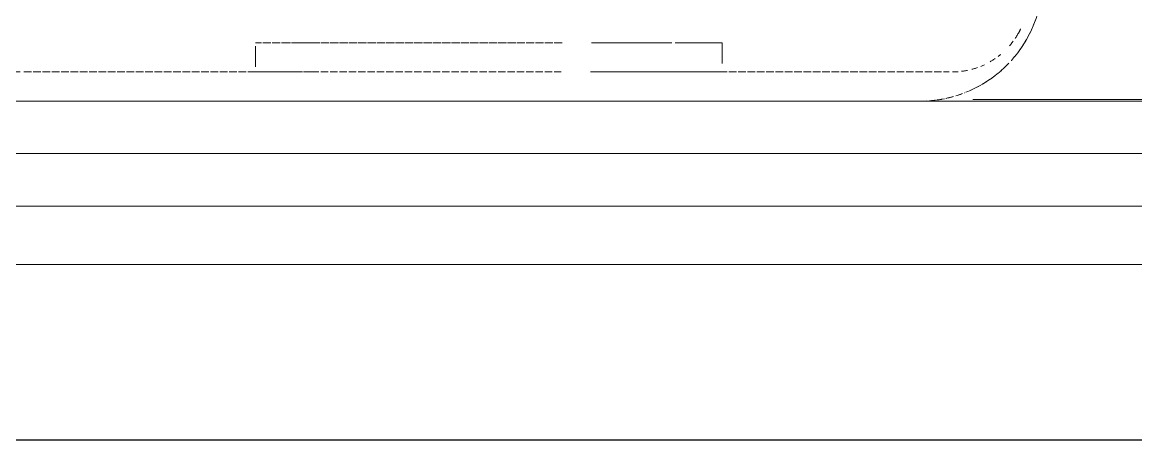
# Model space of a CAD drawing. Header units: millimetres. Extents: x -10915 to 60194, y -32941 to 46712.
# Drawn here: x 7948.1 to 8139, y 8727.6 to 8799.1 of the extents above; entities that cross this region are included whole.
import ezdxf

# ---------------------------------------------------------------- set-up
doc = ezdxf.new("R2010")
doc.units = ezdxf.units.MM
doc.linetypes.add('200_ШТРИХ_ш1п0_6_', pattern=[1.6, 1, -0.6])
for name, color, linetype, lineweight in [('Перекрытие штриховка', 7, 'Continuous', 18), ('Сантехника', 7, 'Continuous', 18), ('Стены несущие', 7, 'Continuous', 30), ('Стены отделка', 7, 'Continuous', 30), ('Стены штриховка', 7, 'Continuous', 9)]:
    doc.layers.add(name, color=color, linetype=linetype, lineweight=lineweight)

# ---------------------------------------------------------------- blocks, each defined once
blk = doc.blocks.new('Reece_Tap_Wolfen_Drinking-Fountain - 10 L_Stainless Steel-V82-План полов 2-го этажа')
at = {"layer": 'Сантехника', "color": 253, "linetype": '200_ШТРИХ_ш1п0_6_', "true_color": 0xa3a3a3}
for p, q in [((149.9944931562146, 138.9700217153755), (149.9944931562146, 100.0000000000122)), ((145.0000000000278, 100.0000000000104), (148.5283706325054, 100.0000000000106)), ((149.9944931562289, 100.0000000000107), (149.9944931562289, 92.74187883875182)), ((149.9944931562282, 100.0000000000108), (149.9944931562282, 77.46549816915486)), ((149.9944931562289, 92.74187883875182), (149.9944931562289, 90.37066781213757)), ((149.9944931562282, 77.46549816915497), (149.9944931562282, 90.37066781213757)), ((149.9944931562282, 72.40192378861911), (149.9944931562282, 20.00000000000039)), ((149.9944931562282, 29.62933218787383), (149.9944931562282, 72.40192378861921)), ((149.9944931562283, 29.62933218787389), (149.9944931562283, 20.00000000000043)), ((149.1421356237599, 20.00000000000033), (145.559008559166, 20.00000000000009)), ((149.9944931562146, 20.00000000000346), (149.9944931562146, -19.99999999999456))]:
    blk.add_line(p, q, dxfattribs=at)
at = {"layer": 'Сантехника', "color": 251, "linetype": '200_ШТРИХ_ш1п0_6_', "true_color": 0x666666}
for p, q in [((149.9944931562146, 77.46549816915672), (149.9944931562146, 138.9700217153755)), ((149.9944931562146, -72.53450183084325), (149.9944931562146, 72.4019237886211))]:
    blk.add_line(p, q, dxfattribs=at)
at = {"layer": 'Сантехника', "color": 7, "linetype": '200_ШТРИХ_ш1п0_6_', "true_color": 0xfdfdfd}
for p, q in [((145.000000000031, 98.71688561956617), (145.000000000031, 100.0000000000102)), ((145.0000000000317, 77.598076211326), (145.0000000000303, 100.0000000000102)), ((145.0000000000308, 90.37066781213707), (145.0000000000308, 100.0000000000102)), ((145.0000000000316, 77.59807621132602), (145.0000000000301, 100.0000000000102)), ((145.0000000000307, 94.9957733886075), (145.0000000000307, 100.0000000000102)), ((145.0000000000314, 77.59807621132602), (145.00000000003, 100.0000000000102)), ((145.0000000000305, 90.37066781213711), (145.0000000000305, 100.0000000000102)), ((145.0000000000313, 77.59807621132605), (145.0000000000298, 100.0000000000102)), ((145.0000000000303, 90.37066781213711), (145.0000000000303, 100.0000000000102)), ((145.0000000000311, 77.59807621132606), (145.0000000000296, 100.0000000000102)), ((145.0000000000302, 97.02083925777026), (145.0000000000302, 100.0000000000103)), ((145.0000000000309, 77.59807621132609), (145.0000000000294, 100.0000000000102)), ((145.00000000003, 90.37066781213719), (145.00000000003, 100.0000000000103)), ((145.0000000000308, 77.59807621132609), (145.0000000000293, 100.0000000000102)), ((145.0000000000298, 97.02083925777032), (145.0000000000298, 100.0000000000103)), ((145.0000000000306, 77.59807621132613), (145.0000000000291, 100.0000000000103)), ((145.0000000000296, 98.71688561956631), (145.0000000000296, 100.0000000000103)), ((145.0000000000304, 77.59807621132613), (145.000000000029, 100.0000000000103)), ((148.5283706325075, 100.0000000000104), (145.0000000000303, 100.0000000000102)), ((145.0000000000301, 100.0000000000102), (148.5283706325073, 100.0000000000104)), ((145.00000000003, 100.0000000000102), (148.5283706325071, 100.0000000000104)), ((145.0000000000298, 100.0000000000102), (148.528370632507, 100.0000000000104)), ((145.0000000000296, 100.0000000000102), (148.5283706325069, 100.0000000000104)), ((145.0000000000294, 100.0000000000102), (148.5283706325067, 100.0000000000104)), ((145.0000000000293, 100.0000000000102), (148.5283706325066, 100.0000000000104)), ((145.0000000000291, 100.0000000000103), (148.5283706325065, 100.0000000000105)), ((149.9944931562146, 100.0000000000122), (149.9944931562146, 77.46549816915677)), ((149.9944931562301, 100.0000000000105), (149.9944931562301, 77.46549816915457)), ((149.9944931562308, 100.0000000000105), (149.9944931562308, 98.71688561956645)), ((149.9944931562306, 100.0000000000105), (149.9944931562306, 90.37066781213733)), ((149.9944931562299, 100.0000000000105), (149.9944931562299, 77.46549816915459)), ((149.9944931562305, 100.0000000000105), (149.9944931562305, 90.37066781213738)), ((149.9944931562298, 100.0000000000105), (149.9944931562298, 77.46549816915461)), ((149.9944931562304, 100.0000000000105), (149.9944931562304, 90.37066781213737)), ((149.9944931562297, 100.0000000000105), (149.9944931562297, 77.46549816915463)), ((149.9944931562303, 100.0000000000105), (149.9944931562303, 90.37066781213738)), ((149.9944931562296, 100.0000000000105), (149.9944931562296, 77.46549816915464)), ((149.9944931562301, 100.0000000000106), (149.9944931562301, 90.37066781213741)), ((149.9944931562295, 100.0000000000105), (149.9944931562295, 77.46549816915466)), ((149.99449315623, 100.0000000000105), (149.99449315623, 90.37066781213743)), ((149.9944931562293, 100.0000000000106), (149.9944931562293, 77.46549816915467)), ((149.9944931562299, 100.0000000000106), (149.9944931562299, 90.37066781213746)), ((149.9944931562292, 100.0000000000106), (149.9944931562292, 77.46549816915471)), ((145.000000000031, 90.37066781213704), (145.000000000031, 98.71688561956617)), ((145.0000000000296, 92.74187883875145), (145.0000000000296, 98.71688561956631)), ((149.9944931562308, 98.71688561956645), (149.9944931562308, 97.02083925777046)), ((145.0000000000302, 94.99577338860755), (145.0000000000302, 97.02083925777026)), ((145.0000000000298, 90.37066781213719), (145.0000000000298, 97.02083925777032)), ((149.9944931562308, 97.02083925777046), (149.9944931562308, 94.99577338860776)), ((145.0000000000307, 90.37066781213711), (145.0000000000307, 94.9957733886075)), ((145.0000000000302, 92.74187883875139), (145.0000000000302, 94.99577338860755)), ((149.9944931562308, 94.99577338860776), (149.9944931562308, 92.74187883875162)), ((145.0000000000302, 90.37066781213714), (145.0000000000302, 92.74187883875139)), ((145.0000000000296, 90.37066781213719), (145.0000000000296, 92.74187883875145)), ((149.9944931562308, 92.74187883875162), (149.9944931562308, 90.37066781213737)), ((145.0000000000308, 90.37066781213704), (145.0000000000317, 77.59807621132614)), ((145.0000000000307, 90.37066781213707), (145.0000000000315, 77.59807621132619)), ((145.0000000000305, 90.37066781213711), (145.0000000000313, 77.59807621132622)), ((145.0000000000303, 90.37066781213711), (145.0000000000312, 77.59807621132622)), ((145.0000000000302, 90.37066781213711), (145.000000000031, 77.59807621132622)), ((145.00000000003, 90.37066781213714), (145.0000000000309, 77.59807621132624)), ((145.0000000000298, 90.37066781213719), (145.0000000000307, 77.59807621132629)), ((145.0000000000297, 90.37066781213719), (145.0000000000305, 77.59807621132629)), ((145.0000000000295, 90.37066781213719), (145.0000000000304, 77.59807621132629)), ((149.99449315623, 77.46549816915471), (149.99449315623, 90.3706678121373)), ((149.9944931562299, 77.46549816915473), (149.9944931562299, 90.37066781213733)), ((149.9944931562298, 77.46549816915478), (149.9944931562298, 90.37066781213738)), ((149.9944931562297, 77.46549816915476), (149.9944931562297, 90.37066781213737)), ((149.9944931562295, 77.46549816915478), (149.9944931562295, 90.37066781213738)), ((149.9944931562294, 77.46549816915481), (149.9944931562294, 90.37066781213741)), ((149.9944931562293, 77.46549816915483), (149.9944931562293, 90.37066781213743)), ((149.9944931562291, 77.46549816915484), (149.9944931562291, 90.37066781213746)), ((145.000000000032, 72.61381528541851), (145.0000000000348, 29.62933218787326)), ((145.0000000000356, 19.99999999999985), (145.0000000000321, 72.61381528541835)), ((145.0000000000318, 72.61381528541854), (145.0000000000347, 29.62933218787327)), ((145.0000000000354, 19.99999999999987), (145.0000000000319, 72.61381528541837)), ((145.0000000000317, 72.61381528541855), (145.0000000000345, 29.62933218787329)), ((145.0000000000352, 19.99999999999989), (145.0000000000317, 72.61381528541837)), ((145.0000000000315, 72.61381528541857), (145.0000000000343, 29.62933218787331)), ((145.000000000035, 19.9999999999999), (145.0000000000316, 72.6138152854184)), ((145.0000000000313, 72.61381528541858), (145.0000000000342, 29.62933218787332)), ((145.0000000000349, 19.99999999999992), (145.0000000000314, 72.61381528541843)), ((145.0000000000312, 72.6138152854186), (145.000000000034, 29.62933218787334)), ((145.0000000000347, 19.99999999999994), (145.0000000000312, 72.61381528541844)), ((145.000000000031, 72.61381528541862), (145.0000000000338, 29.62933218787336)), ((145.0000000000345, 19.99999999999995), (145.0000000000311, 72.61381528541844)), ((145.0000000000308, 72.61381528541864), (145.0000000000337, 29.62933218787337)), ((145.0000000000344, 19.99999999999997), (145.0000000000309, 72.61381528541848)), ((145.0000000000307, 72.61381528541864), (145.0000000000335, 29.62933218787339)), ((145.0000000000342, 19.99999999999999), (145.0000000000308, 72.6138152854185)), ((149.9944931562146, 72.40192378862112), (149.9944931562146, 20.00000000000346)), ((149.9944931562301, 72.40192378861883), (149.9944931562301, 20.00000000000014)), ((149.99449315623, 29.62933218787359), (149.99449315623, 72.40192378861896)), ((149.9944931562299, 72.40192378861886), (149.9944931562299, 20.00000000000017)), ((149.9944931562299, 29.62933218787359), (149.9944931562299, 72.40192378861897)), ((149.9944931562298, 72.40192378861886), (149.9944931562298, 20.00000000000017)), ((149.9944931562298, 29.62933218787363), (149.9944931562298, 72.40192378861903)), ((149.9944931562297, 72.40192378861889), (149.9944931562297, 20.00000000000021)), ((149.9944931562297, 29.62933218787363), (149.9944931562297, 72.401923788619)), ((149.9944931562296, 72.4019237886189), (149.9944931562296, 20.00000000000021)), ((149.9944931562295, 29.62933218787366), (149.9944931562295, 72.40192378861903)), ((149.9944931562295, 72.40192378861892), (149.9944931562295, 20.00000000000024)), ((149.9944931562294, 29.62933218787366), (149.9944931562294, 72.40192378861906)), ((149.9944931562293, 72.40192378861893), (149.9944931562293, 20.00000000000024)), ((149.9944931562293, 29.62933218787369), (149.9944931562293, 72.40192378861907)), ((149.9944931562292, 72.40192378861896), (149.9944931562292, 20.00000000000024)), ((149.9944931562291, 29.62933218787369), (149.9944931562291, 72.40192378861909)), ((145.000000000035, 19.99999999999985), (145.000000000035, 29.62933218787326)), ((145.0000000000348, 27.25812116125889), (145.0000000000348, 29.62933218787327)), ((145.0000000000347, 27.25812116125891), (145.0000000000347, 29.62933218787329)), ((145.0000000000345, 22.97916074223991), (145.0000000000345, 29.62933218787331)), ((145.0000000000343, 19.99999999999992), (145.0000000000343, 29.62933218787332)), ((145.0000000000342, 27.25812116125896), (145.0000000000342, 29.62933218787334)), ((145.000000000034, 19.99999999999994), (145.000000000034, 29.62933218787336)), ((145.0000000000338, 25.00422661140274), (145.0000000000338, 29.62933218787337)), ((145.0000000000337, 19.99999999999997), (145.0000000000337, 29.62933218787339)), ((149.9944931562302, 29.62933218787359), (149.9944931562302, 20.00000000000014)), ((149.99449315623, 29.62933218787366), (149.99449315623, 20.00000000000018)), ((149.9944931562299, 29.6293321878737), (149.9944931562299, 20.00000000000019)), ((149.9944931562298, 29.62933218787369), (149.9944931562298, 27.25812116125929)), ((149.9944931562297, 29.62933218787374), (149.9944931562297, 21.28311438044427)), ((149.9944931562295, 29.62933218787373), (149.9944931562295, 20.00000000000027)), ((149.9944931562294, 29.62933218787377), (149.9944931562294, 20.00000000000028)), ((149.9944931562293, 29.62933218787376), (149.9944931562293, 27.25812116125937)), ((145.0000000000348, 19.99999999999987), (145.0000000000348, 27.25812116125889)), ((145.0000000000347, 25.00422661140267), (145.0000000000347, 27.25812116125891)), ((145.0000000000342, 25.00422661140272), (145.0000000000342, 27.25812116125896)), ((149.9944931562298, 27.25812116125929), (149.9944931562298, 20.0000000000002)), ((149.9944931562293, 27.25812116125937), (149.9944931562293, 20.00000000000029)), ((145.0000000000347, 21.28311438044387), (145.0000000000347, 25.00422661140267)), ((145.0000000000342, 22.97916074223994), (145.0000000000342, 25.00422661140272)), ((145.0000000000338, 19.99999999999995), (145.0000000000338, 25.00422661140274)), ((145.0000000000345, 19.9999999999999), (145.0000000000345, 22.97916074223991)), ((145.0000000000342, 19.99999999999994), (145.0000000000342, 22.97916074223994)), ((145.0000000000347, 19.99999999999989), (145.0000000000347, 21.28311438044387)), ((149.9944931562297, 21.28311438044427), (149.9944931562297, 20.00000000000026)), ((145.5590085591608, 19.99999999999986), (149.1421356237603, 20.00000000000009)), ((149.1421356237602, 20.00000000000011), (145.5590085591607, 19.99999999999987)), ((149.1421356237601, 20.00000000000013), (145.5590085591605, 19.99999999999989)), ((149.14213562376, 20.00000000000015), (145.5590085591604, 19.99999999999991)), ((149.1421356237598, 20.00000000000016), (145.5590085591602, 19.99999999999993)), ((149.1421356237597, 20.00000000000018), (145.55900855916, 19.99999999999994)), ((149.1421356237595, 20.00000000000019), (145.5590085591599, 19.99999999999995)), ((149.1421356237594, 20.0000000000002), (145.5590085591597, 19.99999999999996))]:
    blk.add_line(p, q, dxfattribs=at)
at = {"layer": 'Сантехника', "color": 7, "linetype": '200_ШТРИХ_ш1п0_6_', "true_color": 0xfcfcfc}
for p, q in [((145.0000000000295, 92.74187883875148), (145.0000000000295, 100.0000000000103)), ((145.0000000000303, 77.59807621132614), (145.0000000000288, 100.0000000000103)), ((145.000000000029, 100.0000000000103), (148.5283706325064, 100.0000000000105)), ((149.9944931562298, 100.0000000000106), (149.9944931562298, 97.02083925777058)), ((149.9944931562291, 100.0000000000106), (149.9944931562291, 77.46549816915471)), ((149.9944931562298, 97.02083925777058), (149.9944931562298, 92.74187883875172)), ((145.0000000000295, 90.37066781213721), (145.0000000000295, 92.74187883875148)), ((149.9944931562298, 92.74187883875172), (149.9944931562298, 90.37066781213746)), ((145.0000000000294, 90.37066781213721), (145.0000000000302, 77.59807621132632)), ((149.994493156229, 77.46549816915484), (149.994493156229, 90.37066781213746)), ((145.0000000000305, 72.61381528541867), (145.0000000000333, 29.62933218787341)), ((145.000000000034, 20), (145.0000000000306, 72.6138152854185)), ((149.9944931562291, 72.40192378861897), (149.9944931562291, 20.00000000000028)), ((149.994493156229, 29.62933218787373), (149.994493156229, 72.4019237886191)), ((145.0000000000335, 19.99999999999999), (145.0000000000335, 29.62933218787341)), ((149.9944931562292, 29.6293321878738), (149.9944931562292, 27.2581211612594)), ((149.9944931562292, 27.2581211612594), (149.9944931562292, 22.97916074224033)), ((149.9944931562292, 22.97916074224033), (149.9944931562292, 20.00000000000029)), ((149.1421356237593, 20.00000000000021), (145.5590085591596, 19.99999999999998))]:
    blk.add_line(p, q, dxfattribs=at)
at = {"layer": 'Сантехника', "color": 7, "linetype": '200_ШТРИХ_ш1п0_6_', "true_color": 0xfafafa}
for p, q in [((145.0000000000293, 90.37066781213724), (145.0000000000293, 100.0000000000104)), ((145.0000000000301, 77.59807621132617), (145.0000000000286, 100.0000000000103)), ((145.0000000000288, 100.0000000000103), (148.5283706325062, 100.0000000000105)), ((149.9944931562297, 100.0000000000106), (149.9944931562297, 92.74187883875173)), ((149.994493156229, 100.0000000000106), (149.994493156229, 77.46549816915473)), ((149.9944931562297, 92.74187883875173), (149.9944931562297, 90.37066781213747)), ((145.0000000000292, 90.37066781213724), (145.00000000003, 77.59807621132636)), ((149.9944931562289, 77.46549816915486), (149.9944931562289, 90.37066781213747)), ((145.0000000000304, 72.6138152854187), (145.0000000000332, 29.62933218787342)), ((145.0000000000339, 20.00000000000002), (145.0000000000304, 72.61381528541853)), ((149.994493156229, 72.40192378861899), (149.994493156229, 20.00000000000028)), ((149.9944931562289, 29.62933218787373), (149.9944931562289, 72.40192378861911)), ((145.0000000000333, 25.0042266114028), (145.0000000000333, 29.62933218787342)), ((149.9944931562291, 29.62933218787379), (149.9944931562291, 27.25812116125939)), ((149.9944931562291, 27.25812116125939), (149.9944931562291, 21.28311438044429)), ((145.0000000000333, 22.97916074224002), (145.0000000000333, 25.0042266114028)), ((145.0000000000333, 21.28311438044399), (145.0000000000333, 22.97916074224002)), ((145.0000000000333, 20), (145.0000000000333, 21.28311438044399)), ((149.9944931562291, 21.28311438044429), (149.9944931562291, 20.00000000000029)), ((149.1421356237592, 20.00000000000023), (145.5590085591594, 19.99999999999999))]:
    blk.add_line(p, q, dxfattribs=at)
at = {"layer": 'Сантехника', "color": 7, "linetype": '200_ШТРИХ_ш1п0_6_', "true_color": 0xf7f7f7}
for p, q in [((145.0000000000292, 98.71688561956637), (145.0000000000292, 100.0000000000104)), ((145.0000000000299, 77.5980762113262), (145.0000000000285, 100.0000000000104)), ((145.0000000000286, 100.0000000000103), (148.5283706325061, 100.0000000000105)), ((149.9944931562295, 100.0000000000106), (149.9944931562295, 90.3706678121375)), ((149.9944931562289, 100.0000000000107), (149.9944931562289, 77.46549816915476)), ((145.0000000000292, 92.74187883875153), (145.0000000000292, 98.71688561956637)), ((145.0000000000292, 90.37066781213724), (145.0000000000292, 92.74187883875153)), ((145.000000000029, 90.37066781213724), (145.0000000000299, 77.59807621132636)), ((149.9944931562288, 77.4654981691549), (149.9944931562288, 90.3706678121375)), ((145.0000000000302, 72.61381528541871), (145.000000000033, 29.62933218787344)), ((145.0000000000337, 20.00000000000004), (145.0000000000302, 72.61381528541855)), ((149.9944931562289, 72.40192378861903), (149.9944931562289, 20.00000000000031)), ((149.9944931562288, 29.62933218787376), (149.9944931562288, 72.40192378861914)), ((145.0000000000332, 27.25812116125906), (145.0000000000332, 29.62933218787344)), ((149.9944931562289, 29.62933218787384), (149.9944931562289, 20.00000000000037)), ((145.0000000000332, 25.00422661140281), (145.0000000000332, 27.25812116125906)), ((145.0000000000332, 22.97916074224003), (145.0000000000332, 25.00422661140281)), ((145.0000000000332, 21.28311438044401), (145.0000000000332, 22.97916074224003)), ((145.0000000000332, 20.00000000000002), (145.0000000000332, 21.28311438044401)), ((149.142135623759, 20.00000000000025), (145.5590085591593, 20.00000000000001))]:
    blk.add_line(p, q, dxfattribs=at)
at = {"layer": 'Сантехника', "color": 7, "linetype": '200_ШТРИХ_ш1п0_6_', "true_color": 0xf2f2f2}
for p, q in [((145.000000000029, 94.99577338860767), (145.000000000029, 100.0000000000104)), ((145.0000000000298, 77.5980762113262), (145.0000000000283, 100.0000000000104)), ((145.0000000000285, 100.0000000000104), (148.528370632506, 100.0000000000106)), ((149.9944931562294, 100.0000000000107), (149.9944931562294, 94.99577338860794)), ((149.9944931562287, 100.0000000000107), (149.9944931562287, 77.46549816915478)), ((145.000000000029, 90.37066781213724), (145.000000000029, 94.99577338860767)), ((149.9944931562294, 94.99577338860794), (149.9944931562294, 90.37066781213751)), ((145.0000000000288, 90.37066781213724), (145.0000000000297, 77.59807621132636)), ((149.9944931562287, 77.46549816915491), (149.9944931562287, 90.37066781213751)), ((145.00000000003, 72.61381528541871), (145.0000000000328, 29.62933218787346)), ((145.0000000000336, 20.00000000000006), (145.0000000000301, 72.61381528541855)), ((149.9944931562287, 72.40192378861903), (149.9944931562287, 20.00000000000031)), ((149.9944931562287, 29.62933218787376), (149.9944931562287, 72.40192378861916)), ((145.000000000033, 27.25812116125908), (145.000000000033, 29.62933218787346)), ((149.9944931562288, 29.62933218787382), (149.9944931562288, 27.25812116125944)), ((145.000000000033, 25.00422661140283), (145.000000000033, 27.25812116125908)), ((149.9944931562288, 27.25812116125944), (149.9944931562288, 25.00422661140318)), ((145.000000000033, 22.97916074224005), (145.000000000033, 25.00422661140283)), ((149.9944931562288, 25.00422661140318), (149.9944931562288, 21.28311438044436)), ((145.000000000033, 20.00000000000004), (145.000000000033, 22.97916074224005)), ((149.9944931562288, 21.28311438044436), (149.9944931562288, 20.00000000000037)), ((149.1421356237603, 20.00000000000026), (145.5590085591666, 20.00000000000002))]:
    blk.add_line(p, q, dxfattribs=at)
at = {"layer": 'Сантехника', "color": 254, "linetype": '200_ШТРИХ_ш1п0_6_', "true_color": 0xeaeaea}
for p, q in [((145.0000000000288, 90.37066781213728), (145.0000000000288, 100.0000000000104)), ((145.0000000000296, 77.59807621132622), (145.0000000000281, 100.0000000000104)), ((145.0000000000283, 100.0000000000104), (148.5283706325058, 100.0000000000106)), ((149.9944931562293, 100.0000000000107), (149.9944931562293, 92.7418788387518)), ((149.9944931562286, 100.0000000000107), (149.9944931562286, 77.4654981691548)), ((149.9944931562293, 92.7418788387518), (149.9944931562293, 90.37066781213751)), ((145.0000000000287, 90.37066781213728), (145.0000000000295, 77.59807621132639)), ((149.9944931562285, 77.46549816915491), (149.9944931562285, 90.37066781213751)), ((145.0000000000298, 72.61381528541874), (145.0000000000327, 29.62933218787347)), ((145.0000000000334, 20.00000000000007), (145.0000000000299, 72.61381528541857)), ((149.9944931562286, 72.40192378861906), (149.9944931562286, 20.00000000000034)), ((149.9944931562285, 29.6293321878738), (149.9944931562285, 72.40192378861917)), ((145.0000000000328, 20.00000000000006), (145.0000000000328, 29.62933218787347)), ((149.9944931562287, 29.62933218787387), (149.9944931562287, 20.00000000000037)), ((149.1421356237602, 20.00000000000028), (145.5590085591664, 20.00000000000005))]:
    blk.add_line(p, q, dxfattribs=at)
at = {"layer": 'Сантехника', "color": 254, "linetype": '200_ШТРИХ_ш1п0_6_', "true_color": 0xdddddd}
for p, q in [((145.0000000000287, 94.99577338860772), (145.0000000000287, 100.0000000000104)), ((145.0000000000294, 77.59807621132623), (145.000000000028, 100.0000000000104)), ((145.0000000000281, 100.0000000000104), (148.5283706325057, 100.0000000000106)), ((149.9944931562292, 100.0000000000107), (149.9944931562292, 90.37066781213755)), ((149.9944931562285, 100.0000000000107), (149.9944931562285, 77.46549816915478)), ((145.0000000000287, 90.37066781213731), (145.0000000000287, 94.99577338860772)), ((145.0000000000285, 90.37066781213731), (145.0000000000294, 77.59807621132641)), ((149.9944931562284, 77.46549816915494), (149.9944931562284, 90.37066781213755)), ((145.0000000000297, 72.61381528541877), (145.0000000000325, 29.62933218787349)), ((145.0000000000332, 20.00000000000009), (145.0000000000298, 72.6138152854186)), ((149.9944931562285, 72.40192378861904), (149.9944931562285, 20.00000000000036)), ((149.9944931562284, 29.6293321878738), (149.9944931562284, 72.40192378861919)), ((145.0000000000327, 22.97916074224008), (145.0000000000327, 29.62933218787349)), ((149.9944931562285, 29.62933218787386), (149.9944931562285, 21.28311438044437)), ((145.0000000000327, 20.00000000000007), (145.0000000000327, 22.97916074224008)), ((149.9944931562285, 21.28311438044437), (149.9944931562285, 20.00000000000038)), ((149.1421356237601, 20.00000000000029), (145.5590085591663, 20.00000000000006))]:
    blk.add_line(p, q, dxfattribs=at)
at = {"layer": 'Сантехника', "color": 9, "linetype": '200_ШТРИХ_ш1п0_6_', "true_color": 0xc7c7c7}
for p, q in [((145.0000000000285, 98.71688561956644), (145.0000000000285, 100.0000000000104)), ((145.0000000000293, 77.59807621132627), (145.0000000000278, 100.0000000000104)), ((145.000000000028, 100.0000000000104), (148.5283706325055, 100.0000000000106)), ((149.9944931562291, 100.0000000000107), (149.9944931562291, 90.37066781213757)), ((149.9944931562283, 100.0000000000107), (149.9944931562283, 77.46549816915483)), ((145.0000000000285, 97.02083925777045), (145.0000000000285, 98.71688561956644)), ((145.0000000000285, 90.37066781213731), (145.0000000000285, 97.02083925777045)), ((145.0000000000284, 90.37066781213731), (145.0000000000292, 77.59807621132641)), ((149.9944931562283, 77.46549816915497), (149.9944931562283, 90.37066781213757)), ((145.0000000000295, 72.61381528541877), (145.0000000000323, 29.62933218787351)), ((145.0000000000331, 20.00000000000011), (145.0000000000296, 72.61381528541862)), ((149.9944931562283, 72.40192378861909), (149.9944931562283, 20.00000000000038)), ((149.9944931562283, 29.62933218787383), (149.9944931562283, 72.40192378861921)), ((145.0000000000325, 27.25812116125913), (145.0000000000325, 29.62933218787351)), ((149.9944931562284, 29.62933218787391), (149.9944931562284, 20.00000000000043)), ((145.0000000000325, 20.00000000000009), (145.0000000000325, 27.25812116125913)), ((149.14213562376, 20.00000000000031), (145.5590085591661, 20.00000000000008))]:
    blk.add_line(p, q, dxfattribs=at)
at = {"layer": 'Сантехника', "linetype": '200_ШТРИХ_ш1п0_6_', "flags": 128}
blk.add_lwpolyline([(155.0000000000081, 133.9999999999652), (154.9832022398917, 134.8397760178854), (154.9328358323633, 135.6782085733187), (154.848981352942, 136.5139563530357), (154.7317729508983, 137.3456823388651), (154.5813981346813, 138.1720559466596), (154.3980974718955, 138.9917551549352), (154.182164204536, 139.8034686198111), (153.9339437797437, 140.6058977729035), (153.6538332972483, 141.3977588987418), (153.3422808740718, 142.1777851884434), (152.9997849276271, 142.9447287663513), (152.6268933783727, 143.6973626863346), (152.2242027732449, 144.4344828946841), (151.7923573312875, 145.1549101563035), (151.3320479131096, 145.857491941259), (150.8440109155807, 146.5411042685727), (150.3290270937755, 147.2046535043534), (149.7879203119693, 147.8470781113643), (149.2215562255717, 148.467350347287), (148.6308408963041, 149.0644779088518), (148.0167193426829, 149.6375055193517), (147.3801740281804, 150.1855164568446), (146.7222232895262, 150.7076340207282), (146.0439197075373, 151.2030229342824), (145.3463484232427, 151.6708906809274), (144.6306254018999, 152.1104887720747), (143.8978956476594, 152.5211139445487), (143.1493313718292, 152.9021092856685), (142.3861301175402, 153.25286528417), (141.6095128440152, 153.5728208052761), (140.8207219732242, 153.8614639884022), (140.0210194022856, 154.1183330660376), (139.2116844847081, 154.343017102447), (138.3940119837279, 154.5351566511055), (137.5693100009227, 154.6944443297221), (136.7388978835146, 154.8206253119876), (135.9041041137581, 154.9134977352521), (135.0662641836186, 154.972913023449), (134.2267184582322, 154.998776124793), (134.0000000000128, 154.9999999999604)], dxfattribs=at)
at = {"layer": 'Сантехника', "linetype": '200_ШТРИХ_ш1п0_6_'}
for radius, start, end in [(20.99999999998952, 50.28399470383622, 89.99999999999962), (20.99999999998952, 23.67709679845971, 45.81499151231222), (20.99999999998952, 12.50393003585588, 21.37371436524878), (20.99999999998957, 359.9999999999992, 7.617156662186337)]:
    blk.add_arc((134.0000000000315, 133.9999999999579), radius, start, end, dxfattribs=at)
at = {"layer": 'Сантехника', "color": 9, "linetype": '200_ШТРИХ_ш1п0_6_', "true_color": 0xc7c7c7}
blk.add_arc((136.9944931562146, 139.4999999999242), 12.99999999999997, 60.00000000000053, 64.29176890499576, dxfattribs=at)
at = {"layer": 'Сантехника', "color": 253, "linetype": '200_ШТРИХ_ш1п0_6_', "true_color": 0xa3a3a3}
for radius, start, end in [(13.00000000000001, 60.00000000000016, 64.29176890499544), (13, 49.02587182207314, 60.00000000000062), (12.99999999999998, 30.0000000000006, 39.63162006365467), (12.99999999999999, 15.00000000000044, 25.12062559027158), (12.99999999999999, 3.757947685175351e-13, 12.35077339121534)]:
    blk.add_arc((136.9944931562146, 139.4999999999242), radius, start, end, dxfattribs=at)
at = {"layer": 'Сантехника', "color": 251, "linetype": '200_ШТРИХ_ш1п0_6_', "true_color": 0x666666}
for centre, radius, start, end in [((136.9944931562146, 139.4999999999242), 12.99999999999999, 49.02587182207272, 60.00000000000009), ((136.9944931562146, 139.4999999999242), 12.99999999999998, 30.00000000000008, 39.63162006365423), ((136.9944931562146, 139.4999999999242), 12.99999999999997, 15.00000000000001, 25.12062559027121), ((136.9944931562146, 139.4999999999242), 13, 0, 12.35077339121484), ((134.0000000000315, 133.9999999999579), 20.99999999998952, 7.617156662186406, 12.50393003585589)]:
    blk.add_arc(centre, radius, start, end, dxfattribs=at)

msp = doc.modelspace()

# ---------------------------------------------------------------- hatches: boundary and pattern name
at = {"layer": 'Перекрытие штриховка', "lineweight": 9, "true_color": 0x787878}
h = msp.add_hatch(dxfattribs=at)
h.set_pattern_fill('FP_81', color=8, style=0, pattern_type=2)
h.set_pattern_definition([(0, (7602.212, 10285.588), (0, 500), []), (90, (7602.212, 10285.588), (-500, 3.061616997868383e-14), [])])
h.paths.add_polyline_path([(7818.266645955335, 8794.61010493282), (7818.715807437017, 8795.354198942583), (7818.045076154552, 8795.354198942583)])
h.paths.add_polyline_path([(7822.065609233739, 9090.473514517182), (7823.354930733787, 9089.554761863837), (7823.097832386719, 9090.780880892078), (7822.097832386755, 9090.483109645626)])
h.paths.add_polyline_path([(8117.929018818099, 9086.674551238779), (8117.479857336421, 9085.930457229017), (8118.150588618882, 9085.930457229017)])
h.paths.add_polyline_path([(8114.1300555397, 8790.811141654418), (8112.840734039647, 8791.729894307762), (8110.985206300606, 8789.874695976521), (8114.097832386684, 8790.801546525983)])
h.paths.add_polyline_path([(17360.97201882755, 8727.642328085753), (18069.00000000008, 8727.642328085753), (17356.47201882754, 9139.020549820869), (17360.97201882755, 9146.814778454927), (17352.31176478969, 9151.814778454927), (17378.31176478969, 9196.848099451725), (17369.65151075184, 9201.848099451716), (17374.15151075184, 9209.642328085782), (18201.20577136599, 8732.142328085769), (18198.60769515463, 8727.642328085753), (18284.00000000002, 8727.642328085753), (18284.00000000002, 8769.642328085753), (21580.03247934831, 8769.642328085753), (21580.03247934831, 8759.642328086698), (24190.56535303848, 8759.642328086698), (24190.56535303848, 8772.642328086704), (21434.99999999988, 8772.642328086704), (21434.99999999989, 8782.642328086737), (24190.56535303849, 8782.642328086737), (24190.56535303849, 9747.025605161858), (24207.5653530385, 9747.025605161858), (24207.5653530385, 9797.025605161847), (23407.5653530385, 9797.025605161847), (23407.5653530385, 9847.025605161853), (24207.56535303851, 9847.025605161853), (24207.56535303851, 11522.02560516185), (23232.56535303851, 11522.02560516185), (23232.56535303851, 11572.02560516185), (24207.56535303851, 11572.02560516185), (24207.56535303851, 11622.02560516183), (24190.5653530385, 11622.02560516183), (24190.5653530385, 12377.02560516184), (24165.56535303852, 12377.02560516184), (24165.56535303852, 12573.45132744318), (22069.43658026898, 12573.45132744318), (22069.43658026898, 12529.4513274432), (22067.43658026895, 12529.4513274432), (22067.43658026895, 12527.45132744317), (21542.43658026898, 12527.45132744317), (21542.43658026898, 12529.4513274432), (21540.43658026895, 12529.4513274432), (21540.43658026895, 12573.45132744318), (16419.44287853129, 12573.45132744318), (16419.44287853129, 12525.44997568246), (16417.44287853132, 12525.44997568246), (16417.44287853132, 12523.44997568248), (15414.46123021831, 12523.44997568248), (15414.46123021831, 12525.44997568246), (15412.46123021835, 12525.44997568246), (15412.46123021833, 12697.76852390909), (10590.00000000007, 12710.50370561326), (10589.99999999548, 12722.46425794521), (10580.00000000003, 12721.77106605628), (10579.30436213098, 12712.21412469594), (10576.99999999998, 12710.09843899355), (10576.99999999998, 12703.11395595267), (10575.00000000008, 12702.53070411081), (10575.00000000008, 12701.11921425563), (10576.99999999998, 12701.11394902127), (10577.00000000005, 12199.0781402069), (10575.00000000008, 12199.0781402069), (10575.00000000008, 12197.07814020693), (10075.00000000006, 12197.07814020693), (10075.00000000006, 12249.07814020695), (9943.127474805828, 12249.07814020695), (9224.134504948915, 11834.15537704977), (9220.965920661865, 11839.643526023), (9230.925212805398, 11845.39352602301), (9217.4252128054, 11868.77621192518), (9227.38450494891, 11874.52621192518), (9224.215920661869, 11880.20238243357), (9863.127474805837, 12249.07814020695), (9045.000000000051, 12249.07814020695), (9045.000000000051, 12197.07814020687), (7506.078189290408, 12197.07814020687), (7506.07818929, 12194.07814020695), (9045.000000000051, 12194.07814020695), (9045.000000000051, 12184.07814020692), (7506.07818929, 12184.07814020692), (7506.07818929, 12033.26436089846), (7389.914886318282, 12033.26436089846), (7390.917731141569, 8939.999999999985), (7585.59783238673, 8939.999999999985), (7585.59783238673, 8785.642328085827), (7834.097832386718, 8786.32381156002), (7820.53051978246, 8791.247975555003), (7815.329627214382, 8800.283187343288), (7815.016598848259, 8801.452577584116), (7813.812348854998, 8803.963133159394), (7813.0978323867, 8830.64232808579), (7813.779315860937, 9074.642328085803), (7819.721547195031, 9088.895151491184), (7828.257360568496, 9093.305417487694), (7828.597832386753, 9093.438965449433), (7831.097832386735, 9094.923856268111), (7960.737436113717, 9095.64232808579), (8102.097832386717, 9094.96084461158), (8115.665144990973, 9090.036680616615), (8120.866037559052, 9081.00146882832), (8121.179065925179, 9079.832078587493), (8122.379428465364, 9077.636821241987), (8123.143843311529, 9037.639193384193), (8133.168257604755, 9037.639193384193), (8133.168257604755, 9024.648812327425), (8123.143843311529, 9024.648812327425), (8122.416348912498, 8806.642328085805), (8116.474117578403, 8792.389504680423), (8108.263971776235, 8787.913237433277), (8107.597832386681, 8787.845690722193), (8105.991100682016, 8786.371813408341), (8114.1300555397, 8785.642328085827), (8375.597832386728, 8785.642328085827), (8375.597832386728, 8793.642328085816), (13538.19755182486, 8793.642328085816), (13538.19755182486, 8783.642328085783), (8375.597832386728, 8783.642328085783), (8375.597832386728, 8769.642328085822), (13538.19755182486, 8769.642328085822), (13538.19755182486, 8727.64232808578), (13623.5898566703, 8727.64232808578), (13621.24928607057, 8732.290999019984), (13997.71283110517, 8949.64232808578), (14002.21283110518, 8941.84809945173), (14011.43558514302, 8945.873820872472), (14036.87308514302, 8901.814778454931), (14045.53333918086, 8906.814778454938), (14050.03333918086, 8899.020549820872), (13753.19755182487, 8727.64232808578), (14843.19755182488, 8727.64232808578), (14130.66957065238, 9139.020549820878), (14135.16957065238, 9146.814778454936), (14126.50931661453, 9151.814778454935), (14152.50931661453, 9196.848099451734), (14143.84906257668, 9201.848099451716), (14148.34906257668, 9209.64232808579), (14975.40332319083, 8732.142328085778), (14972.80524697947, 8727.64232808578), (15058.19755182486, 8727.64232808578), (15058.19755182486, 8769.642328085753), (16764.00000000003, 8769.642328085753), (16764.00000000003, 8727.642328085753), (16849.39230484548, 8727.642328085753), (16846.79422863411, 8732.142328085778), (17223.51527928034, 8949.642328085773), (17228.01527928035, 8941.848099451723), (17237.23803331818, 8945.873820872472), (17262.67553331819, 8901.814778454922), (17271.33578735604, 8906.814778454931), (17275.83578735603, 8899.020549820863), (16979.00000000001, 8727.642328085753), (17356.47201882754, 8727.642328085753)])
h.paths.add_polyline_path([(18188.04551732815, 8727.642328085753), (18191.00000000008, 8727.642328085753), (18188.04551732815, 8729.34809945171), (18187.06068977084, 8727.642328085753)])
h.paths.add_polyline_path([(16860.93931022926, 8727.642328085753), (16859.95448267195, 8729.34809945171), (16857.00000000002, 8727.642328085753), (16859.95448267195, 8727.642328085753)])
h.paths.add_polyline_path([(14961.25824159567, 8727.64232808578), (14965.19755182489, 8727.64232808578), (14962.24306915298, 8729.348099451718)])
h.paths.add_polyline_path([(13631.19755182489, 8727.64232808578), (13635.13686205409, 8727.64232808578), (13634.1520344968, 8729.348099451692)])
h.paths.add_polyline_path([(21580.03247934831, 8747.642328086702), (21580.03247934831, 8757.642328085754), (21434.99999999988, 8757.642328085754), (21434.99999999987, 8747.642328086702)])
h.paths.add_polyline_path([(21429.00000000002, 8783.642328085783), (18284.00000000002, 8783.642328085783), (18284.00000000002, 8793.642328085747), (21429.00000000002, 8793.642328085747)])
h.paths.add_polyline_path([(15968.45179095358, 8783.642328085783), (15058.19755182486, 8783.642328085783), (15058.19755182486, 8793.642328085747), (16764.00000000003, 8793.642328085747), (16764.00000000003, 8783.642328085783), (16046.87793834472, 8783.642328085783)])
h.paths.add_polyline_path([(7575.597832386702, 8785.642328085827), (7575.597832386702, 8929.999999999962), (7389.914886318282, 8929.999999999962), (7390.628020414841, 8926.99999999997), (7570.597832386708, 8926.99999999997), (7570.597832386747, 8925.000000000016), (7572.597832386716, 8925.000000000016), (7572.597832386651, 8785.642328085827)])
h.paths.add_polyline_path([(7832.379526452262, 8800.910692595602), (7833.204396414995, 8802.073704673221), (7831.822477702735, 8800.910692595602)])
h.paths.add_polyline_path([(8104.47195336872, 8800.910692595602), (8105.097832386738, 8802.203609134462), (8104.43241453259, 8803.642328085849), (8102.804939167903, 8802.851348177264), (8103.809561224814, 8800.910692595602)])
h.paths.add_polyline_path([(7833.231806982937, 9077.642328085813), (7833.390725605531, 9078.43330799437), (7832.09404274097, 9079.081047037138), (7831.097832386735, 9078.519753222648), (7832.729222751087, 9077.642328085813)])
h.paths.add_polyline_path([(7493.078189290056, 12197.07814020709), (7493.078189290056, 12199.0781402069), (7491.078189290017, 12199.0781402069)])
h.paths.add_polyline_path([(7491.078189290017, 12043.26436089841), (7496.078189290038, 12043.26436089841), (7496.078189290038, 12197.07814020693), (7493.078189290056, 12197.07814020709), (7493.078189290056, 12058.26436089839), (7491.078189290017, 12058.26436089839), (7491.078189290017, 12056.26436089844), (7389.914886318282, 12056.26436089844), (7389.914886318282, 12043.26436089841), (7481.078189290059, 12043.26436089841)])
h.paths.add_polyline_path([(10486.77650825909, 12184.07814020692), (10075.00000000006, 12184.07814020692), (10075.00000000006, 12194.07814020695), (10580.00000000003, 12194.07814020695), (10580.00000000003, 12710.49054252929), (10590.00000000007, 12710.21411776521), (10590.00000000007, 12184.07814020692), (10489.5888350938, 12184.07814020692)])
h.paths.add_polyline_path([(20261.62847639612, 12585.4513274432), (21540.43658026895, 12585.4513274432), (21540.43658026902, 12681.63591305234), (16419.44287853129, 12695.11752710443), (16419.44287853129, 12585.4513274432), (18167.85978868847, 12585.4513274432)])
h.paths.add_polyline_path([(23925.72367988449, 12585.4513274432), (24165.56535303852, 12585.4513274432), (24165.56535303852, 12674.72495494293), (22069.43658026898, 12680.24325876552), (22069.43658026898, 12585.4513274432), (23878.55987693177, 12585.4513274432)])
h.paths.add_polyline_path([(21831.95499217685, 12585.4513274432), (22017.436580269, 12585.4513274432), (22017.436580269, 12680.3801548388), (21592.436580269, 12681.49901697881), (21592.436580269, 12585.4513274432)])
h.paths.add_polyline_path([(10580.00000000003, 12710.49054252929), (10577.04757480702, 12710.5300317813), (10580.00000000003, 12712.21412469594), (10580.00000000003, 12710.50370561326)])

# ---------------------------------------------------------------- linework, layer by layer
at = {"layer": 'Стены несущие'}
msp.add_line((7540.597832386717, 8727.642328085787), (9859.460417552435, 8727.642328085787), dxfattribs=at)
at = {"layer": 'Стены отделка', "lineweight": 9}
for p, q in [((7572.597832386703, 8785.642328085794), (8375.597832386704, 8785.642328085793)), ((7540.597832386704, 8757.642328085827), (9859.460417552438, 8757.642328085789))]:
    msp.add_line(p, q, dxfattribs=at)
at = {"layer": 'Стены штриховка'}
for p, q in [((8375.597832386717, 8776.642328085794), (7560.597832386712, 8776.642328085794)), ((13538.19755182484, 8767.642328085778), (7560.597832386712, 8767.642328085778))]:
    msp.add_line(p, q, dxfattribs=at)

# ---------------------------------------------------------------- block references
at = {"layer": 'Сантехника', "color": 253, "linetype": '200_ШТРИХ_ш1п0_6_', "true_color": 0xa3a3a3, "rotation": 269.9999999999997}
msp.add_blockref('Reece_Tap_Wolfen_Drinking-Fountain - 10 L_Stainless Steel-V82-План полов 2-го этажа', (7968.097832386752, 8940.642328085825), dxfattribs=at)

doc.saveas('drawing.dxf')
